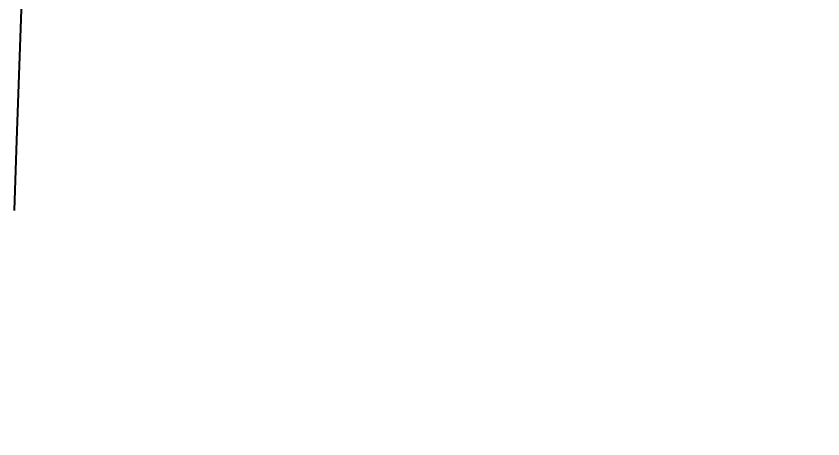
# Model space of a CAD drawing. Header units: millimetres. Extents: x 5828 to 6704, y 123 to 421.
# Drawn here: x 6434.277 to 6438.438, y 192.37 to 194.547 of the extents above; entities that cross this region are included whole.
import ezdxf

# ---------------------------------------------------------------- set-up
doc = ezdxf.new("R2010")
doc.units = ezdxf.units.MM
doc.layers.add('外形图', color=7, linetype='Continuous')
doc.layers.add('尺寸标注', color=7, linetype='Continuous')
doc.styles.add('微软雅黑', font='msyh.ttc', dxfattribs={"height": 1.5})
doc.dimstyles.new('尺寸标注_1_15比例', dxfattribs={"dimtxt": 1.5, "dimasz": 1.25, "dimexe": 0.5, "dimexo": 0.4, "dimgap": 0.5, "dimtad": 1, "dimdec": 1, "dimlfac": 15, "dimdsep": 46, "dimtxsty": '微软雅黑', "dimcen": 0.09, "dimadec": 0, "dimazin": 0, "dimtp": 0.01, "dimtm": 0.01, "dimtfac": 1, "dimtdec": 1, "dimtofl": 0, "dimtmove": 0, "dimatfit": 3, "dimfxl": 1, "dimtolj": 1, "dimarcsym": 0})

# ---------------------------------------------------------------- blocks, each defined once
blk = doc.blocks.new('*D948')
at = {"layer": 'Defpoints', "color": 0}
for p in [(6426.4804, 198.7098), (6426.4804, 197.8431), (6446.4983, 197.8431)]:
    blk.add_point(p, dxfattribs=at)
at = {"layer": '尺寸标注', "color": 0, "lineweight": -2}
for p, q in [((6446.4983, 199.9598), (6446.4983, 201.2098)), ((6426.8804, 198.7098), (6446.9983, 198.7098)), ((6426.8804, 197.8431), (6446.9983, 197.8431)), ((6446.4983, 196.5931), (6446.4983, 192.3696))]:
    blk.add_line(p, q, dxfattribs=at)
at = {"layer": '尺寸标注', "color": 0}
for points in [[(6446.29, 199.9598), (6446.7067, 199.9598), (6446.4983, 198.7098)], [(6446.7067, 196.5931), (6446.29, 196.5931), (6446.4983, 197.8431)]]:
    blk.add_solid(points, dxfattribs=at)
at = {"layer": '尺寸标注', "color": 0, "insert": (6445.2193, 193.8564), "char_height": 1.5, "attachment_point": 5, "rotation": 90, "style": '微软雅黑'}
blk.add_mtext('\\A1;13', dxfattribs=at)

msp = doc.modelspace()

# ---------------------------------------------------------------- linework, layer by layer
at = {"layer": '外形图'}
msp.add_lwpolyline([(6434.2681, 193.5459), (6434.2807, 193.9077), (6434.322, 195.0631), (6434.3675, 196.2734)], dxfattribs=at)

# ---------------------------------------------------------------- dimensions: what is measured, and where the dimension line sits
at = {"layer": '尺寸标注'}
dim = msp.add_linear_dim(base=(6446.4983, 197.8431), p1=(6426.4804, 198.7098), p2=(6426.4804, 197.8431), angle=90, dimstyle='尺寸标注_1_15比例', dxfattribs=at)
dim.commit()
dim.dimension.update_dxf_attribs({"geometry": '*D948', "text_midpoint": (6445.2193, 193.8564)})

doc.saveas('drawing.dxf')
